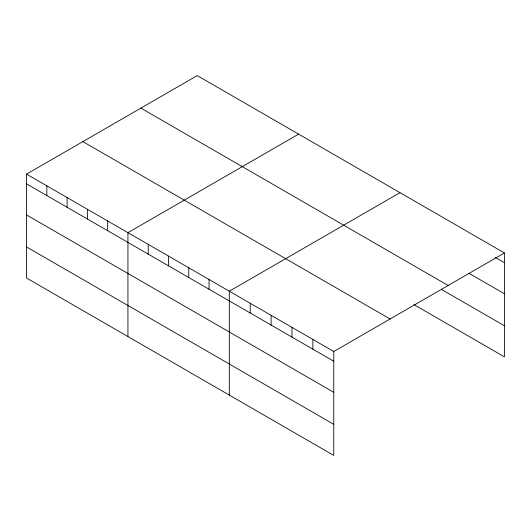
<?xml version="1.0" encoding="UTF-8"?>
<svg xmlns="http://www.w3.org/2000/svg" width="531" height="531" viewBox="0 0 531 531"><rect width="100%" height="100%" fill="white"/><g stroke="black" fill="none" stroke-linecap="round" stroke-linejoin="round"><path stroke-width="0.8" d="M26.55 174.135L333.773 351.509L333.773 455.406L26.55 278.032L26.55 174.135L197.227 75.594L504.45 252.968L504.45 356.865L413.921 304.595M298.614 134.131L127.931 232.671L127.931 336.561M399.996 192.66L229.319 291.2L229.319 395.097M333.773 351.509L504.45 252.968M495.396 257.475L504.45 262.699M468.933 273.273L504.45 293.776M140.907 108.112L448.124 285.486M441.779 289.607L504.45 325.788M82.876 141.618L390.093 318.992M26.55 183.872L333.773 361.239M26.55 214.942L333.773 392.316M26.55 246.955L333.773 424.329M312.878 339.448L312.878 349.179M291.99 327.388L291.99 337.119M271.095 315.328L271.095 325.058M250.207 303.261L250.207 312.998M209.041 279.498L209.041 289.229M188.764 267.79L188.764 277.521M168.486 256.081L168.486 265.812M148.209 244.373L148.209 254.11M107.654 220.962L107.654 230.693M87.383 209.254L87.383 218.991M67.105 197.552L67.105 207.282M46.828 185.843L46.828 195.574"/></g></svg>
